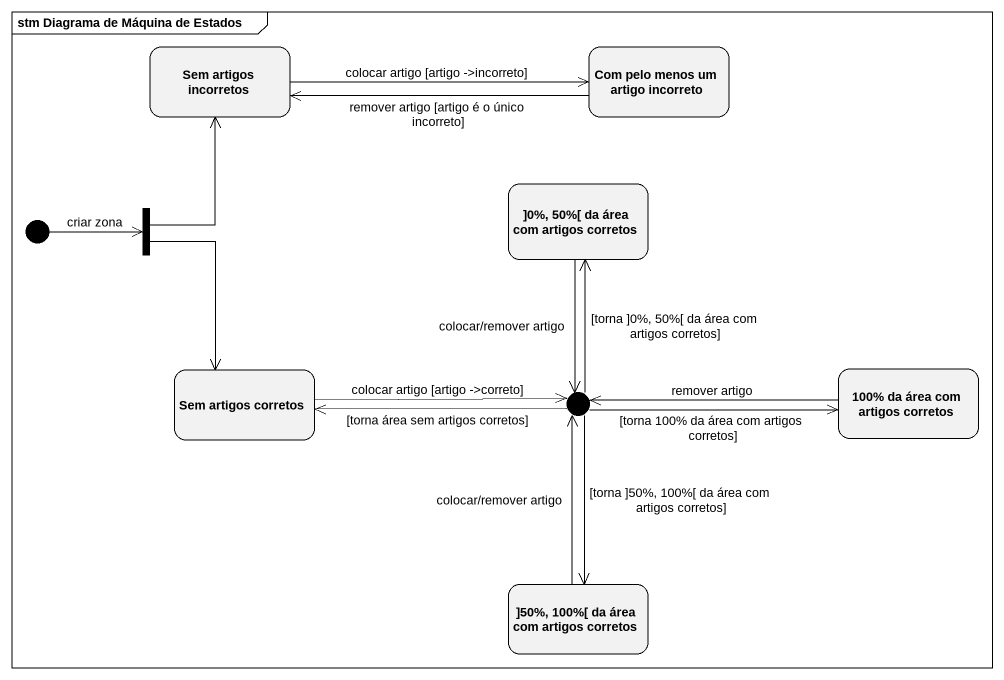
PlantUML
@startuml
mainframe stm Diagrama de Máquina de Estados
hide empty description
state "Sem artigos incorretos" as Sem_artigos_incorretos
state "Com pelo menos um artigo incorreto" as Com_pelo_menos_um_artigo
state "]0%, 50%[ da área com artigos corretos" as s0_50_da_área_com_artigos
state fork1 <<fork>>
state "Sem artigos corretos" as Sem_artigos_corretos
state junction1 <<choice>>
state "100% da área com artigos corretos" as s100_da_área_com_artigos
state "]50%, 100%[ da área com artigos corretos" as s50_100_da_área_com_artigos
[*] -right-> fork1 : criar zona
Sem_artigos_incorretos -right-> Com_pelo_menos_um_artigo : colocar artigo [artigo ->incorreto]
Com_pelo_menos_um_artigo -left-> Sem_artigos_incorretos : remover artigo [artigo é o único incorreto]
s0_50_da_área_com_artigos --> junction1 : colocar/remover artigo
fork1 -up-> Sem_artigos_incorretos
fork1 --> Sem_artigos_corretos
Sem_artigos_corretos -right-> junction1 : colocar artigo [artigo ->correto]
junction1 -up-> s0_50_da_área_com_artigos : [torna ]0%, 50%[ da área com artigos corretos]
junction1 -left-> Sem_artigos_corretos : [torna área sem artigos corretos]
junction1 -right-> s100_da_área_com_artigos : [torna 100% da área com artigos corretos]
junction1 --> s50_100_da_área_com_artigos : [torna ]50%, 100%[ da área com artigos corretos]
s100_da_área_com_artigos -left-> junction1 : remover artigo
s50_100_da_área_com_artigos -up-> junction1 : colocar/remover artigo
@enduml
